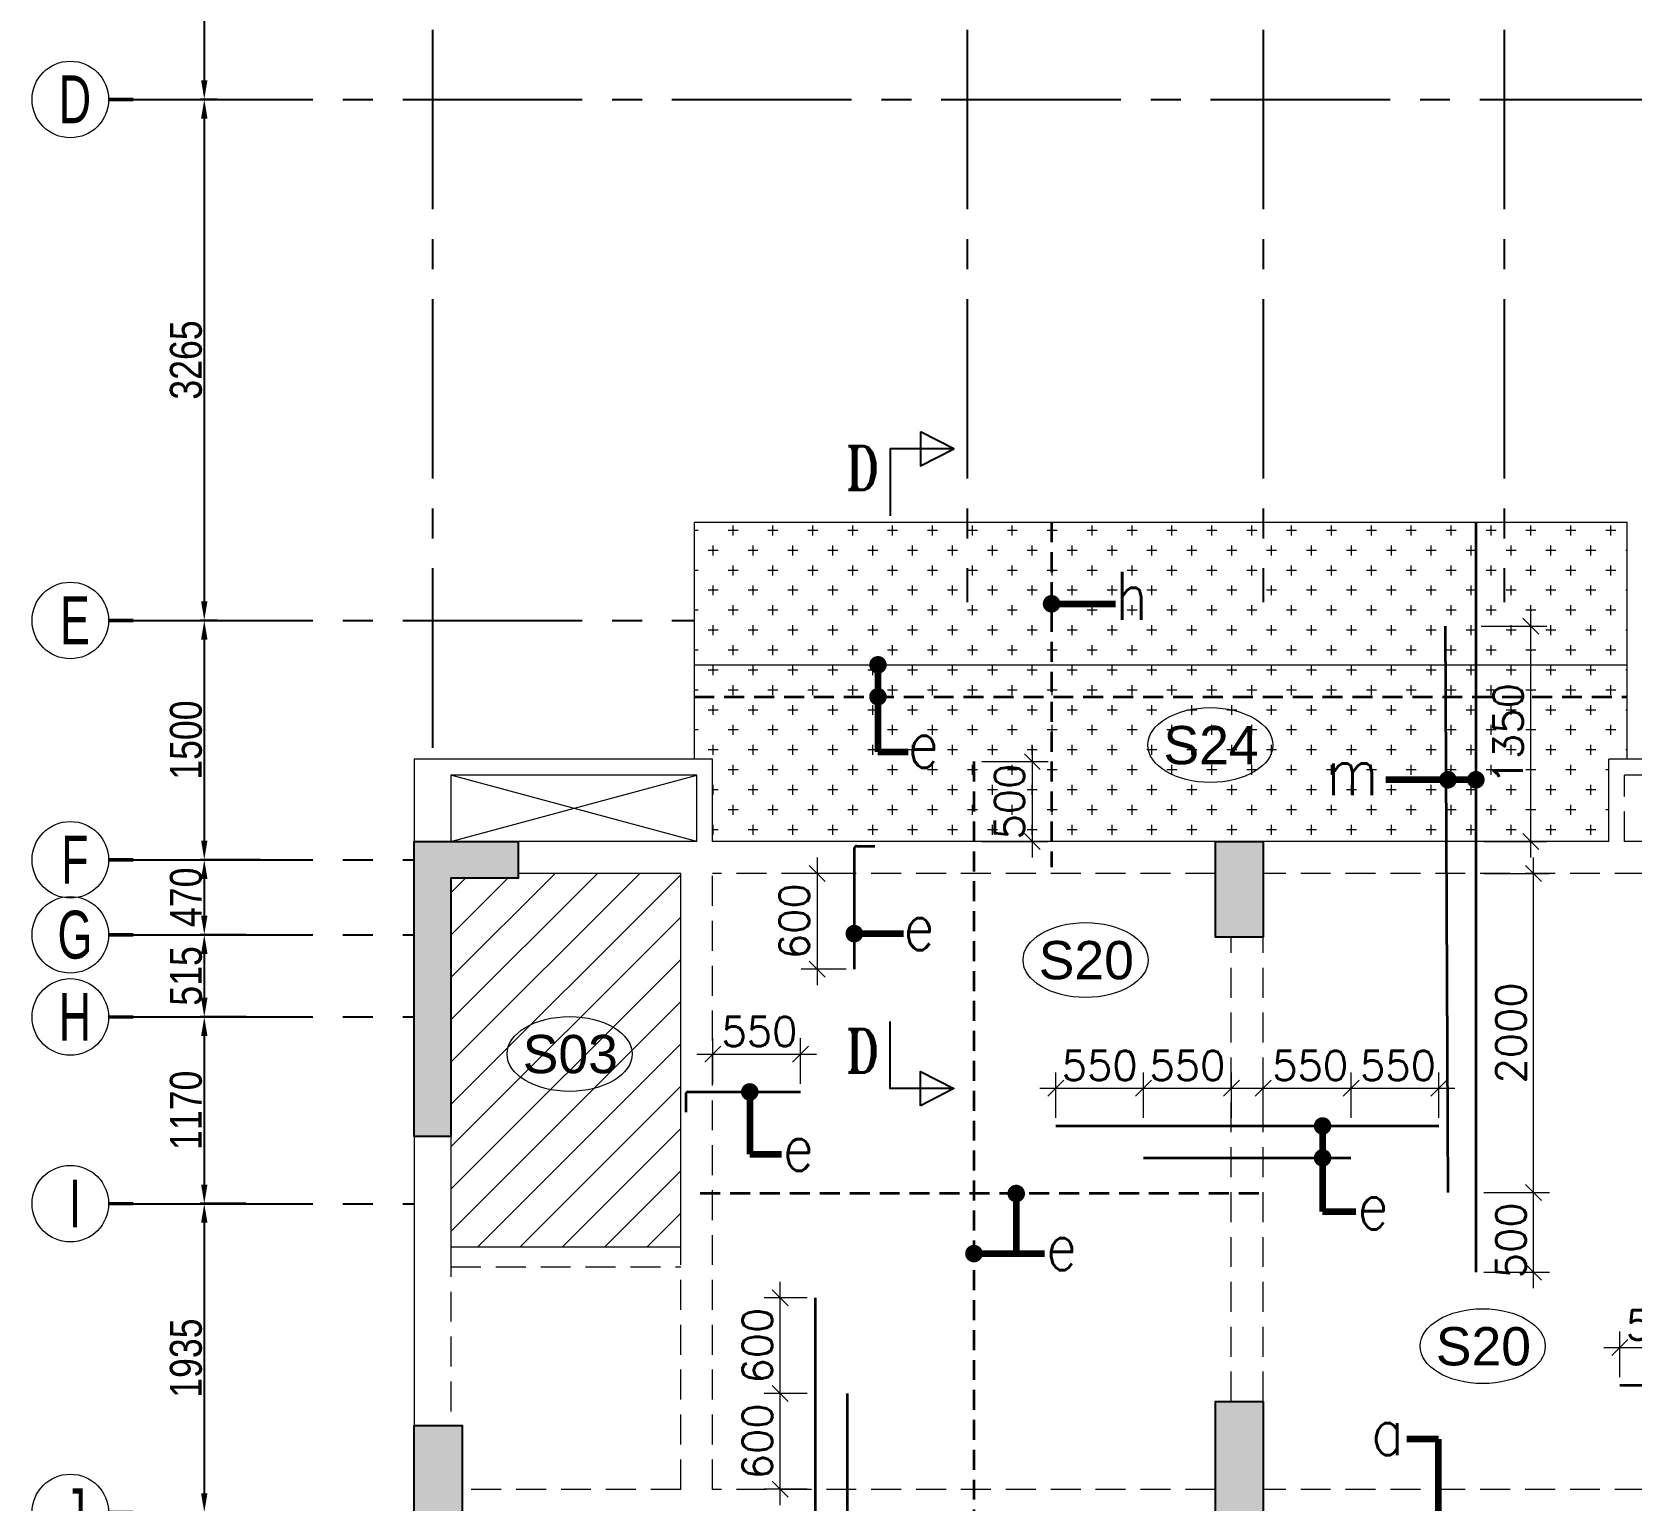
# Model space of a CAD drawing. Header units: millimetres. Extents: x 1255966 to 1543449, y 318653 to 465396.
# Drawn here: x 1255966 to 1265993, y 352116 to 361316 of the extents above; entities that cross this region are included whole.
import ezdxf
from ezdxf.enums import TextEntityAlignment as Align

# ---------------------------------------------------------------- set-up
doc = ezdxf.new("R2010")
doc.units = ezdxf.units.MM
doc.header["$LTSCALE"] = 500
doc.header["$MEASUREMENT"] = 0
doc.header["$PDMODE"] = 34
for name, pattern in [('CONTINOUS', [0]), ('DASHED2', [0.375, 0.25, -0.125]), ('HIDDEN', [0.375, 0.25, -0.125]), ('PHANTOM2', [1.25, 0.625, -0.125, 0.125, -0.125, 0.125, -0.125]), ('Site$0$CENTER2', [1.125, 0.75, -0.125, 0.125, -0.125])]:
    doc.linetypes.add(name, pattern=pattern)
doc.layers.get('Defpoints').update_dxf_attribs({"lineweight": 0})
for name, color, linetype, lineweight in [('ARROW', 1, 'Continuous', 0), ('CALL', 1, 'Continuous', 18), ('CUT OUT', 1, 'Continuous', 13), ('GRID NO.', 7, 'Continuous', 20), ('HATCH', 1, 'Continuous', 5), ('ST-DIM', 1, 'PHANTOM2', 15), ('STC AROW', 211, 'Continuous', 9), ('STC REINF.BOTTOM', 7, 'Continuous', 35), ('TEXT 01', 3, 'Continuous', 15), ('TOWER AREA BEAM..', 3, 'Continuous', 20), ('TOWER COL HATCH', 253, 'Continuous', 20)]:
    doc.layers.add(name, color=color, linetype=linetype, lineweight=lineweight)
for name, color, linetype in [('GRID', 7, 'Continuous'), ('GRID DIM', 7, 'Continuous'), ('S-COLUMN-HATCH', 253, 'Continuous'), ('S-FRAMING PLAN', 4, 'Continuous'), ('S-T', 3, 'Continuous'), ('sec', 31, 'Continuous'), ('TEXT-20', 3, 'Continuous'), ('TOWER AREA COLUMN.', 6, 'Continuous')]:
    doc.layers.add(name, color=color, linetype=linetype)
doc.styles.add('ABHI', font='arial.ttf')
doc.styles.add('D50', font='arial.ttf', dxfattribs={"width": 0.8})
doc.styles.add('ROMANCE', font='romans.shx')
doc.styles.add('RT', font='romant.shx', dxfattribs={"height": 8})
doc.styles.add('S-T', font='romans.shx')
doc.dimstyles.new('GRID DIM', dxfattribs={"dimtxt": 250, "dimasz": 100, "dimexe": 75, "dimexo": 0, "dimgap": 50, "dimtad": 1, "dimdec": 0, "dimzin": 0, "dimdsep": 46, "dimtxsty": 'ROMANCE', "dimblk": 'ARCHTICK', "dimcen": 0, "dimdle": 0.5, "dimclrd": 8, "dimclre": 8, "dimclrt": 3, "dimadec": 0, "dimazin": 0, "dimtfac": 1, "dimtdec": 0, "dimtmove": 0, "dimatfit": 3, "dimldrblk": 'DOT', "dimfxl": 200, "dimtolj": 1, "dimtzin": 0, "dimlwd": -1, "dimlwe": -1, "dimarcsym": 2})
doc.dimstyles.new('INNER DIM', dxfattribs={"dimtxt": 200, "dimasz": 120, "dimexe": 25, "dimexo": 25, "dimgap": 12, "dimtad": 1, "dimdec": 0, "dimrnd": 5, "dimzin": 0, "dimdsep": 46, "dimtxsty": 'D50', "dimcen": 0.09, "dimdle": 25, "dimclrt": 6, "dimadec": 0, "dimazin": 0, "dimtfac": 1, "dimtdec": 0, "dimtofl": 0, "dimtmove": 1, "dimatfit": 3, "dimfxl": 75, "dimtolj": 1, "dimtzin": 0, "dimarcsym": 0})

# ---------------------------------------------------------------- blocks, each defined once
blk = doc.blocks.new('GRID MARK')
at = {"layer": 'GRID NO.', "const_width": 50}
blk.add_lwpolyline([(0, -541), (0, -891)], dxfattribs=at)
at = {"layer": 'GRID NO.'}
blk.add_circle((0, 0), 541, dxfattribs=at)
at = {"layer": 'GRID NO.', "style": 'D50', "width": 0.8}
blk.add_attdef('Y1', text='', height=500, dxfattribs=at).set_placement((-33, -267), align=Align.CENTER)
blk = doc.blocks.new('*D407')
at = {"layer": 'Defpoints', "color": 0, "linetype": 'Continuous', "transparency": 16777216}
for p in [(1257154, 362693), (1257046, 360893), (1257154, 360893)]:
    blk.add_point(p, dxfattribs=at)
at = {"layer": 'GRID DIM', "color": 0, "linetype": 'Continuous', "lineweight": -2, "transparency": 16777216}
for p, q in [((1257129, 362693), (1257021, 362693)), ((1257129, 360893), (1257021, 360893))]:
    blk.add_line(p, q, dxfattribs=at)
at = {"layer": 'GRID DIM', "linetype": 'Continuous', "lineweight": -2, "transparency": 16777216}
blk.add_line((1257046, 362573), (1257046, 361013), dxfattribs=at)
at = {"layer": 'GRID DIM', "linetype": 'Continuous', "transparency": 16777216}
for points in [[(1257026, 362573), (1257066, 362573), (1257046, 362693)], [(1257026, 361013), (1257066, 361013), (1257046, 360893)]]:
    blk.add_solid(points, dxfattribs=at)
at = {"layer": 'GRID DIM', "linetype": 'Continuous', "transparency": 16777216, "insert": (1256932, 361793), "char_height": 200, "attachment_point": 5, "rotation": 90, "style": 'D50'}
blk.add_mtext('\\A1;1800', dxfattribs=at)
blk = doc.blocks.new('*D408')
at = {"layer": 'Defpoints', "color": 0, "linetype": 'Continuous', "transparency": 16777216}
for p in [(1257154, 360893), (1257046, 357628), (1257154, 357628)]:
    blk.add_point(p, dxfattribs=at)
at = {"layer": 'GRID DIM', "color": 0, "linetype": 'Continuous', "lineweight": -2, "transparency": 16777216}
for p, q in [((1257129, 360893), (1257021, 360893)), ((1257129, 357628), (1257021, 357628))]:
    blk.add_line(p, q, dxfattribs=at)
at = {"layer": 'GRID DIM', "linetype": 'Continuous', "lineweight": -2, "transparency": 16777216}
blk.add_line((1257046, 360773), (1257046, 357748), dxfattribs=at)
at = {"layer": 'GRID DIM', "linetype": 'Continuous', "transparency": 16777216}
for points in [[(1257026, 360773), (1257066, 360773), (1257046, 360893)], [(1257026, 357748), (1257066, 357748), (1257046, 357628)]]:
    blk.add_solid(points, dxfattribs=at)
at = {"layer": 'GRID DIM', "linetype": 'Continuous', "transparency": 16777216, "insert": (1256932, 359260), "char_height": 200, "attachment_point": 5, "rotation": 90, "style": 'D50'}
blk.add_mtext('\\A1;3265', dxfattribs=at)
blk = doc.blocks.new('*D409')
at = {"layer": 'Defpoints', "color": 0, "linetype": 'Continuous', "transparency": 16777216}
for p in [(1257154, 357628), (1257046, 356128), (1257424, 356128)]:
    blk.add_point(p, dxfattribs=at)
at = {"layer": 'GRID DIM', "color": 0, "linetype": 'Continuous', "lineweight": -2, "transparency": 16777216}
for p, q in [((1257129, 357628), (1257021, 357628)), ((1257399, 356128), (1257021, 356128))]:
    blk.add_line(p, q, dxfattribs=at)
at = {"layer": 'GRID DIM', "linetype": 'Continuous', "lineweight": -2, "transparency": 16777216}
blk.add_line((1257046, 357508), (1257046, 356248), dxfattribs=at)
at = {"layer": 'GRID DIM', "linetype": 'Continuous', "transparency": 16777216}
for points in [[(1257026, 357508), (1257066, 357508), (1257046, 357628)], [(1257026, 356248), (1257066, 356248), (1257046, 356128)]]:
    blk.add_solid(points, dxfattribs=at)
at = {"layer": 'GRID DIM', "linetype": 'Continuous', "transparency": 16777216, "insert": (1256932, 356878), "char_height": 200, "attachment_point": 5, "rotation": 90, "style": 'D50'}
blk.add_mtext('\\A1;1500', dxfattribs=at)
blk = doc.blocks.new('*D410')
at = {"layer": 'Defpoints', "color": 0, "linetype": 'Continuous', "transparency": 16777216}
for p in [(1257424, 356128), (1257046, 355658), (1257334, 355658)]:
    blk.add_point(p, dxfattribs=at)
at = {"layer": 'GRID DIM', "color": 0, "linetype": 'Continuous', "lineweight": -2, "transparency": 16777216}
for p, q in [((1257399, 356128), (1257021, 356128)), ((1257309, 355658), (1257021, 355658))]:
    blk.add_line(p, q, dxfattribs=at)
at = {"layer": 'GRID DIM', "linetype": 'Continuous', "lineweight": -2, "transparency": 16777216}
blk.add_line((1257046, 356008), (1257046, 355778), dxfattribs=at)
at = {"layer": 'GRID DIM', "linetype": 'Continuous', "transparency": 16777216}
for points in [[(1257026, 356008), (1257066, 356008), (1257046, 356128)], [(1257026, 355778), (1257066, 355778), (1257046, 355658)]]:
    blk.add_solid(points, dxfattribs=at)
at = {"layer": 'GRID DIM', "linetype": 'Continuous', "transparency": 16777216, "insert": (1256932, 355893), "char_height": 200, "attachment_point": 5, "rotation": 90, "style": 'D50'}
blk.add_mtext('\\A1;470', dxfattribs=at)
blk = doc.blocks.new('*D411')
at = {"layer": 'Defpoints', "color": 0, "linetype": 'Continuous', "transparency": 16777216}
for p in [(1257334, 355658), (1257046, 355143), (1257334, 355143)]:
    blk.add_point(p, dxfattribs=at)
at = {"layer": 'GRID DIM', "color": 0, "linetype": 'Continuous', "lineweight": -2, "transparency": 16777216}
for p, q in [((1257309, 355658), (1257021, 355658)), ((1257309, 355143), (1257021, 355143))]:
    blk.add_line(p, q, dxfattribs=at)
at = {"layer": 'GRID DIM', "linetype": 'Continuous', "lineweight": -2, "transparency": 16777216}
blk.add_line((1257046, 355538), (1257046, 355263), dxfattribs=at)
at = {"layer": 'GRID DIM', "linetype": 'Continuous', "transparency": 16777216}
for points in [[(1257026, 355538), (1257066, 355538), (1257046, 355658)], [(1257026, 355263), (1257066, 355263), (1257046, 355143)]]:
    blk.add_solid(points, dxfattribs=at)
at = {"layer": 'GRID DIM', "linetype": 'Continuous', "transparency": 16777216, "insert": (1256932, 355400), "char_height": 200, "attachment_point": 5, "rotation": 90, "style": 'D50'}
blk.add_mtext('\\A1;515', dxfattribs=at)
blk = doc.blocks.new('*D412')
at = {"layer": 'Defpoints', "color": 0, "linetype": 'Continuous', "transparency": 16777216}
for p in [(1257334, 355143), (1257046, 353973), (1257334, 353973)]:
    blk.add_point(p, dxfattribs=at)
at = {"layer": 'GRID DIM', "color": 0, "linetype": 'Continuous', "lineweight": -2, "transparency": 16777216}
for p, q in [((1257309, 355143), (1257021, 355143)), ((1257309, 353973), (1257021, 353973))]:
    blk.add_line(p, q, dxfattribs=at)
at = {"layer": 'GRID DIM', "linetype": 'Continuous', "lineweight": -2, "transparency": 16777216}
blk.add_line((1257046, 355023), (1257046, 354093), dxfattribs=at)
at = {"layer": 'GRID DIM', "linetype": 'Continuous', "transparency": 16777216}
for points in [[(1257026, 355023), (1257066, 355023), (1257046, 355143)], [(1257026, 354093), (1257066, 354093), (1257046, 353973)]]:
    blk.add_solid(points, dxfattribs=at)
at = {"layer": 'GRID DIM', "linetype": 'Continuous', "transparency": 16777216, "insert": (1256932, 354558), "char_height": 200, "attachment_point": 5, "rotation": 90, "style": 'D50'}
blk.add_mtext('\\A1;1170', dxfattribs=at)
blk = doc.blocks.new('*D413')
at = {"layer": 'Defpoints', "color": 0, "linetype": 'Continuous', "transparency": 16777216}
for p in [(1257334, 353973), (1257046, 352038), (1257334, 352038)]:
    blk.add_point(p, dxfattribs=at)
at = {"layer": 'GRID DIM', "color": 0, "linetype": 'Continuous', "lineweight": -2, "transparency": 16777216}
for p, q in [((1257309, 353973), (1257021, 353973)), ((1257309, 352038), (1257021, 352038))]:
    blk.add_line(p, q, dxfattribs=at)
at = {"layer": 'GRID DIM', "linetype": 'Continuous', "lineweight": -2, "transparency": 16777216}
blk.add_line((1257046, 353853), (1257046, 352158), dxfattribs=at)
at = {"layer": 'GRID DIM', "linetype": 'Continuous', "transparency": 16777216}
for points in [[(1257026, 353853), (1257066, 353853), (1257046, 353973)], [(1257026, 352158), (1257066, 352158), (1257046, 352038)]]:
    blk.add_solid(points, dxfattribs=at)
at = {"layer": 'GRID DIM', "linetype": 'Continuous', "transparency": 16777216, "insert": (1256932, 353005), "char_height": 200, "attachment_point": 5, "rotation": 90, "style": 'D50'}
blk.add_mtext('\\A1;1935', dxfattribs=at)
blk = doc.blocks.new('_Oblique')
at = {"color": 0, "linetype": 'ByBlock', "lineweight": -2}
blk.add_line((-0.5, -0.5), (0.5, 0.5), dxfattribs=at)
blk = doc.blocks.new('*D702')
at = {"layer": 'Defpoints', "color": 0, "linetype": 'ByBlock', "transparency": 16777216}
for p in [(1266467, 353071), (1265917, 352835, 0), (1266467, 352835, 0)]:
    blk.add_point(p, dxfattribs=at)
at = {"layer": 'ST-DIM', "color": 1, "linetype": 'CONTINOUS', "transparency": 16777216}
for p, q in [((1265917, 352885), (1265917, 353171)), ((1266467, 352885), (1266467, 353171)), ((1265817, 353071), (1266567, 353071))]:
    blk.add_line(p, q, dxfattribs=at)
at = {"layer": 'ST-DIM', "color": 1, "linetype": 'ByBlock', "transparency": 16777216, "xscale": 100, "yscale": 100, "zscale": 100, "rotation": 180}
blk.add_blockref('_Oblique', (1265917, 353071), dxfattribs=at)
at = {"layer": 'ST-DIM', "color": 1, "linetype": 'ByBlock', "transparency": 16777216, "xscale": 100, "yscale": 100, "zscale": 100}
blk.add_blockref('_Oblique', (1266467, 353071), dxfattribs=at)
at = {"layer": 'ST-DIM', "color": 3, "linetype": 'ByBlock', "transparency": 16777216, "insert": (1266192, 353213), "char_height": 185, "attachment_point": 5, "style": 'ROMANCE'}
blk.add_mtext('\\A1;550', dxfattribs=at)
blk = doc.blocks.new('_Dot')
at = {"color": 0, "linetype": 'ByBlock', "lineweight": -2}
blk.add_line((-0.5, 0), (-1, 0), dxfattribs=at)
at = {"color": 0, "linetype": 'ByBlock', "const_width": 0.5}
blk.add_lwpolyline([(-0.25, 0, 1), (0.25, 0, 1)], format="xyb", close=True, dxfattribs=at)
blk = doc.blocks.new('_ArchTick')
at = {"color": 0, "linetype": 'ByBlock', "const_width": 0.15}
blk.add_lwpolyline([(-0.5, -0.5), (0.5, 0.5)], dxfattribs=at)
blk = doc.blocks.new('*D727')
at = {"layer": 'Defpoints', "color": 0, "linetype": 'ByBlock', "transparency": 16777216}
for p in [(1260782, 354910), (1260232, 354673), (1260782, 354673)]:
    blk.add_point(p, dxfattribs=at)
at = {"layer": 'ST-DIM', "color": 1, "linetype": 'CONTINOUS', "transparency": 16777216}
for p, q in [((1260232, 354723), (1260232, 355010)), ((1260782, 354723), (1260782, 355010)), ((1260132, 354910), (1260882, 354910))]:
    blk.add_line(p, q, dxfattribs=at)
at = {"layer": 'ST-DIM', "color": 1, "linetype": 'ByBlock', "transparency": 16777216, "xscale": 100, "yscale": 100, "zscale": 100, "rotation": 180}
blk.add_blockref('_Oblique', (1260232, 354910), dxfattribs=at)
at = {"layer": 'ST-DIM', "color": 1, "linetype": 'ByBlock', "transparency": 16777216, "xscale": 100, "yscale": 100, "zscale": 100}
blk.add_blockref('_Oblique', (1260782, 354910), dxfattribs=at)
at = {"layer": 'ST-DIM', "color": 3, "linetype": 'ByBlock', "transparency": 16777216, "insert": (1260525, 355052), "char_height": 185, "attachment_point": 5, "style": 'ROMANCE'}
blk.add_mtext('\\A1;550', dxfattribs=at)
blk = doc.blocks.new('*D728')
at = {"layer": 'Defpoints', "color": 0, "linetype": 'ByBlock', "transparency": 16777216}
for p in [(1263482, 354696), (1262932, 354460), (1263482, 354460)]:
    blk.add_point(p, dxfattribs=at)
at = {"layer": 'ST-DIM', "color": 1, "linetype": 'CONTINOUS', "transparency": 16777216}
for p, q in [((1262932, 354510), (1262932, 354796)), ((1263482, 354510), (1263482, 354796)), ((1262832, 354696), (1263582, 354696))]:
    blk.add_line(p, q, dxfattribs=at)
at = {"layer": 'ST-DIM', "color": 1, "linetype": 'ByBlock', "transparency": 16777216, "xscale": 100, "yscale": 100, "zscale": 100, "rotation": 180}
blk.add_blockref('_Oblique', (1262932, 354696), dxfattribs=at)
at = {"layer": 'ST-DIM', "color": 1, "linetype": 'ByBlock', "transparency": 16777216, "xscale": 100, "yscale": 100, "zscale": 100}
blk.add_blockref('_Oblique', (1263482, 354696), dxfattribs=at)
at = {"layer": 'ST-DIM', "color": 3, "linetype": 'ByBlock', "transparency": 16777216, "insert": (1263207, 354839), "char_height": 185, "attachment_point": 5, "style": 'ROMANCE'}
blk.add_mtext('\\A1;550', dxfattribs=at)
blk = doc.blocks.new('*D729')
at = {"layer": 'Defpoints', "color": 0, "linetype": 'ByBlock', "transparency": 16777216}
for p in [(1262932, 354696), (1262382, 354460), (1262932, 354460)]:
    blk.add_point(p, dxfattribs=at)
at = {"layer": 'ST-DIM', "color": 1, "linetype": 'CONTINOUS', "transparency": 16777216}
for p, q in [((1262382, 354510), (1262382, 354796)), ((1262932, 354510), (1262932, 354796)), ((1262282, 354696), (1263032, 354696))]:
    blk.add_line(p, q, dxfattribs=at)
at = {"layer": 'ST-DIM', "color": 1, "linetype": 'ByBlock', "transparency": 16777216, "xscale": 100, "yscale": 100, "zscale": 100, "rotation": 180}
blk.add_blockref('_Oblique', (1262382, 354696), dxfattribs=at)
at = {"layer": 'ST-DIM', "color": 1, "linetype": 'ByBlock', "transparency": 16777216, "xscale": 100, "yscale": 100, "zscale": 100}
blk.add_blockref('_Oblique', (1262932, 354696), dxfattribs=at)
at = {"layer": 'ST-DIM', "color": 3, "linetype": 'ByBlock', "transparency": 16777216, "insert": (1262657, 354839), "char_height": 185, "attachment_point": 5, "style": 'ROMANCE'}
blk.add_mtext('\\A1;550', dxfattribs=at)
blk = doc.blocks.new('*D730')
at = {"layer": 'Defpoints', "color": 0, "linetype": 'ByBlock', "transparency": 16777216}
for p in [(1264232, 354696), (1263682, 354460), (1264232, 354460, 0)]:
    blk.add_point(p, dxfattribs=at)
at = {"layer": 'ST-DIM', "color": 1, "linetype": 'CONTINOUS', "transparency": 16777216}
for p, q in [((1263682, 354510), (1263682, 354796)), ((1264232, 354510), (1264232, 354796)), ((1263582, 354696), (1264332, 354696))]:
    blk.add_line(p, q, dxfattribs=at)
at = {"layer": 'ST-DIM', "color": 1, "linetype": 'ByBlock', "transparency": 16777216, "xscale": 100, "yscale": 100, "zscale": 100, "rotation": 180}
blk.add_blockref('_Oblique', (1263682, 354696), dxfattribs=at)
at = {"layer": 'ST-DIM', "color": 1, "linetype": 'ByBlock', "transparency": 16777216, "xscale": 100, "yscale": 100, "zscale": 100}
blk.add_blockref('_Oblique', (1264232, 354696), dxfattribs=at)
at = {"layer": 'ST-DIM', "color": 3, "linetype": 'ByBlock', "transparency": 16777216, "insert": (1263976, 354839), "char_height": 185, "attachment_point": 5, "style": 'ROMANCE'}
blk.add_mtext('\\A1;550', dxfattribs=at)
blk = doc.blocks.new('*D731')
at = {"layer": 'Defpoints', "color": 0, "linetype": 'ByBlock', "transparency": 16777216}
for p in [(1264782, 354696), (1264232, 354460), (1264782, 354460, 0)]:
    blk.add_point(p, dxfattribs=at)
at = {"layer": 'ST-DIM', "color": 1, "linetype": 'CONTINOUS', "transparency": 16777216}
for p, q in [((1264232, 354510), (1264232, 354796)), ((1264782, 354510), (1264782, 354796)), ((1264132, 354696), (1264882, 354696))]:
    blk.add_line(p, q, dxfattribs=at)
at = {"layer": 'ST-DIM', "color": 1, "linetype": 'ByBlock', "transparency": 16777216, "xscale": 100, "yscale": 100, "zscale": 100, "rotation": 180}
blk.add_blockref('_Oblique', (1264232, 354696), dxfattribs=at)
at = {"layer": 'ST-DIM', "color": 1, "linetype": 'ByBlock', "transparency": 16777216, "xscale": 100, "yscale": 100, "zscale": 100}
blk.add_blockref('_Oblique', (1264782, 354696), dxfattribs=at)
at = {"layer": 'ST-DIM', "color": 3, "linetype": 'ByBlock', "transparency": 16777216, "insert": (1264526, 354839), "char_height": 185, "attachment_point": 5, "style": 'ROMANCE'}
blk.add_mtext('\\A1;550', dxfattribs=at)
blk = doc.blocks.new('*D732')
at = {"layer": 'Defpoints', "color": 0, "linetype": 'ByBlock', "transparency": 16777216}
for p in [(1261119, 356043), (1260886, 355443), (1261119, 355443)]:
    blk.add_point(p, dxfattribs=at)
at = {"layer": 'ST-DIM', "color": 1, "linetype": 'CONTINOUS', "transparency": 16777216}
for p, q in [((1260886, 356143), (1260886, 355343)), ((1261069, 356043), (1260786, 356043)), ((1261069, 355443), (1260786, 355443))]:
    blk.add_line(p, q, dxfattribs=at)
at = {"layer": 'ST-DIM', "color": 1, "linetype": 'ByBlock', "transparency": 16777216, "xscale": 100, "yscale": 100, "zscale": 100}
for p, rotation in [((1260886, 356043), 90), ((1260886, 355443), 270)]:
    blk.add_blockref('_Oblique', p, dxfattribs=dict(at, rotation=rotation))
at = {"layer": 'ST-DIM', "color": 3, "linetype": 'ByBlock', "transparency": 16777216, "insert": (1260743, 355743), "char_height": 185, "attachment_point": 5, "rotation": 90, "style": 'ROMANCE'}
blk.add_mtext('\\A1;600', dxfattribs=at)
blk = doc.blocks.new('*D733')
at = {"layer": 'Defpoints', "color": 0, "linetype": 'ByBlock', "transparency": 16777216}
for p in [(1260655, 352783), (1260874, 352783), (1260874, 352183)]:
    blk.add_point(p, dxfattribs=at)
at = {"layer": 'ST-DIM', "color": 1, "linetype": 'CONTINOUS', "transparency": 16777216}
for p, q in [((1260655, 352083), (1260655, 352883)), ((1260824, 352783), (1260555, 352783)), ((1260824, 352183), (1260555, 352183))]:
    blk.add_line(p, q, dxfattribs=at)
at = {"layer": 'ST-DIM', "color": 1, "linetype": 'ByBlock', "transparency": 16777216, "xscale": 100, "yscale": 100, "zscale": 100}
for p, rotation in [((1260655, 352783), 90), ((1260655, 352183), 270)]:
    blk.add_blockref('_Oblique', p, dxfattribs=dict(at, rotation=rotation))
at = {"layer": 'ST-DIM', "color": 3, "linetype": 'ByBlock', "transparency": 16777216, "insert": (1260512, 352483), "char_height": 185, "attachment_point": 5, "rotation": 90, "style": 'ROMANCE'}
blk.add_mtext('\\A1;600', dxfattribs=at)
blk = doc.blocks.new('*D734')
at = {"layer": 'Defpoints', "color": 0, "linetype": 'ByBlock', "transparency": 16777216}
for p in [(1260655, 353383), (1260874, 353383), (1260874, 352783)]:
    blk.add_point(p, dxfattribs=at)
at = {"layer": 'ST-DIM', "color": 1, "linetype": 'CONTINOUS', "transparency": 16777216}
for p, q in [((1260655, 352683), (1260655, 353483)), ((1260824, 353383), (1260555, 353383)), ((1260824, 352783), (1260555, 352783))]:
    blk.add_line(p, q, dxfattribs=at)
at = {"layer": 'ST-DIM', "color": 1, "linetype": 'ByBlock', "transparency": 16777216, "xscale": 100, "yscale": 100, "zscale": 100}
for p, rotation in [((1260655, 353383), 90), ((1260655, 352783), 270)]:
    blk.add_blockref('_Oblique', p, dxfattribs=dict(at, rotation=rotation))
at = {"layer": 'ST-DIM', "color": 3, "linetype": 'ByBlock', "transparency": 16777216, "insert": (1260512, 353083), "char_height": 185, "attachment_point": 5, "rotation": 90, "style": 'ROMANCE'}
blk.add_mtext('\\A1;600', dxfattribs=at)
blk = doc.blocks.new('A$Ca8bcdc7a')
at = {"layer": 'HATCH', "ltscale": 10}
h = blk.add_hatch(dxfattribs=at)
h.set_pattern_fill('CROSS', color=1, scale=500, angle=90)
h.set_pattern_definition([(90, (-1381890.62, -304839.69), (-125, 125), [62.5, -187.5]), (180, (-1381859.37, -304808.44), (-125, -125), [62.5, -187.5])])
h.paths.add_polyline_path([(-11230, -1285), (-10930, -1285), (-8765, -1285), (-8765, -770), (-8650, -770), (-8650, -389), (-8650, 715), (-14495, 715), (-14495, -770), (-14380, -770), (-14380, -1285)])
h = blk.add_hatch(dxfattribs=at)
h.set_pattern_fill('ANSI31', color=1, scale=1500)
h.set_pattern_definition([(45, (-1381890.62, -304839.69), (-132.582521, 132.582521), [])])
h.paths.add_polyline_path([(-14580, -3825), (-14580, -1485), (-15600, -1485), (-15600, -1515), (-16020, -1515), (-16020, -3135), (-16020, -3825)])
at = {"layer": 'CUT OUT', "color": 1, "ltscale": 10}
for p, q in [((-16020, -1285), (-14480, -870)), ((-14480, -1285), (-16020, -870))]:
    blk.add_line(p, q, dxfattribs=at)
at = {"layer": 'S-FRAMING PLAN', "color": 3, "linetype": 'ByBlock', "lineweight": 20, "ltscale": 10}
for p, q in [((-8650, -770), (-8650, -389)), ((-14380, -770), (-16250, -770)), ((-16250, -770), (-16250, -1285)), ((-14380, -1285), (-14380, -770)), ((-8765, -1285), (-8765, -770)), ((-7695, -770), (-8765, -770)), ((-14480, -870), (-16020, -870)), ((-16020, -870), (-16020, -1285)), ((-14480, -1285), (-14480, -870)), ((-14480, -1285), (-15600, -1285)), ((-11230, -1285), (-14380, -1285)), ((-8765, -1285), (-10930, -1285)), ((-14580, -1485), (-15600, -1485)), ((-14580, -3825), (-14580, -1485)), ((-16250, -3135), (-16250, -4945)), ((-16020, -3135), (-16020, -3825)), ((-16020, -3825), (-14580, -3825))]:
    blk.add_line(p, q, dxfattribs=at)
blk.add_lwpolyline([(-8650, -417), (-8650, 715), (-14495, 715), (-14495, -770)], dxfattribs=at)
at = {"layer": 'TOWER AREA BEAM..', "color": 3, "linetype": 'HIDDEN', "ltscale": 1.5}
for p, q in [((-8665, -1285), (-8665, -870)), ((-7695, -870), (-8665, -870)), ((-7695, -1285), (-8665, -1285)), ((-11230, -1485), (-14380, -1485)), ((-14380, -5345), (-14380, -1485)), ((-7695, -1485), (-10930, -1485)), ((-11130, -4795), (-11130, -1885)), ((-10930, -4795), (-10930, -1885)), ((-16020, -3825), (-16020, -4945)), ((-14580, -5345), (-14580, -3825)), ((-16020, -3950), (-14580, -3950)), ((-14580, -5345), (-15950, -5345)), ((-11230, -5345), (-14380, -5345)), ((-7695, -5345), (-10930, -5345))]:
    blk.add_line(p, q, dxfattribs=at)
blk = doc.blocks.new('3tgra')
at = {"layer": 'TOWER COL HATCH'}
h = blk.add_hatch(color=253, dxfattribs=at)
h.dxf.hatch_style = 1
h.paths.add_polyline_path([(1365641, 83007), (1365641, 84857), (1366291, 84857), (1366291, 84627), (1365871, 84627), (1365871, 83007)])
h = blk.add_hatch(color=253, dxfattribs=at)
h.dxf.hatch_style = 1
h.paths.add_polyline_path([(1370961, 84257), (1370661, 84257), (1370661, 84857), (1370961, 84857)])
h = blk.add_hatch(color=253, dxfattribs=at)
h.dxf.hatch_style = 1
h.paths.add_polyline_path([(1370961, 80597), (1370661, 80597), (1370661, 81347), (1370961, 81347)])
h = blk.add_hatch(color=253, dxfattribs=at)
h.dxf.hatch_style = 1
h.paths.add_polyline_path([(1365941, 80597), (1365641, 80597), (1365641, 81197), (1365941, 81197)])
at = {"layer": 'TOWER AREA COLUMN.', "color": 4}
blk.add_lwpolyline([(1365641, 83007), (1365641, 84857), (1366291, 84857), (1366291, 84627), (1365871, 84627), (1365871, 83007), (1365641, 83007)], dxfattribs=at)
for points in [[(1370961, 84257), (1370661, 84257), (1370661, 84857), (1370961, 84857)], [(1370961, 80597), (1370661, 80597), (1370661, 81347), (1370961, 81347)], [(1365941, 80597), (1365641, 80597), (1365641, 81197), (1365941, 81197)]]:
    blk.add_lwpolyline(points, close=True, dxfattribs=at)
blk = doc.blocks.new('*D777')
at = {"layer": 'Defpoints', "color": 0, "linetype": 'ByBlock', "transparency": 16777216}
for p in [(1265014, 354043), (1265376, 354043), (1265014, 353543)]:
    blk.add_point(p, dxfattribs=at)
at = {"layer": 'ST-DIM', "color": 1, "linetype": 'CONTINOUS', "transparency": 16777216}
for p, q in [((1265376, 353443), (1265376, 354143)), ((1265064, 354043), (1265476, 354043)), ((1265064, 353543), (1265476, 353543))]:
    blk.add_line(p, q, dxfattribs=at)
at = {"layer": 'ST-DIM', "color": 1, "linetype": 'ByBlock', "transparency": 16777216, "xscale": 100, "yscale": 100, "zscale": 100}
for p, rotation in [((1265376, 354043), 90), ((1265376, 353543), 270)]:
    blk.add_blockref('_Oblique', p, dxfattribs=dict(at, rotation=rotation))
at = {"layer": 'ST-DIM', "color": 3, "linetype": 'ByBlock', "transparency": 16777216, "insert": (1265234, 353743), "char_height": 185, "attachment_point": 5, "rotation": 90, "style": 'ROMANCE'}
blk.add_mtext('\\A1;500', dxfattribs=at)
blk = doc.blocks.new('*D778')
at = {"layer": 'Defpoints', "color": 0, "linetype": 'ByBlock', "transparency": 16777216}
for p in [(1265014, 356043), (1265376, 356043), (1265014, 354043)]:
    blk.add_point(p, dxfattribs=at)
at = {"layer": 'ST-DIM', "color": 1, "linetype": 'CONTINOUS', "transparency": 16777216}
for p, q in [((1265376, 353943), (1265376, 356143)), ((1265064, 356043), (1265476, 356043)), ((1265064, 354043), (1265476, 354043))]:
    blk.add_line(p, q, dxfattribs=at)
at = {"layer": 'ST-DIM', "color": 1, "linetype": 'ByBlock', "transparency": 16777216, "xscale": 100, "yscale": 100, "zscale": 100}
for p, rotation in [((1265376, 356043), 90), ((1265376, 354043), 270)]:
    blk.add_blockref('_Oblique', p, dxfattribs=dict(at, rotation=rotation))
at = {"layer": 'ST-DIM', "color": 3, "linetype": 'ByBlock', "transparency": 16777216, "insert": (1265234, 355043), "char_height": 185, "attachment_point": 5, "rotation": 90, "style": 'ROMANCE'}
blk.add_mtext('\\A1;2000', dxfattribs=at)
blk = doc.blocks.new('*D779')
at = {"layer": 'Defpoints', "color": 0, "linetype": 'ByBlock', "transparency": 16777216}
for p in [(1264998, 357593), (1265359, 357593), (1265014, 356243)]:
    blk.add_point(p, dxfattribs=at)
at = {"layer": 'ST-DIM', "color": 1, "linetype": 'CONTINOUS', "transparency": 16777216}
for p, q in [((1265359, 356143), (1265359, 357693)), ((1265048, 357593), (1265459, 357593)), ((1265064, 356243), (1265459, 356243))]:
    blk.add_line(p, q, dxfattribs=at)
at = {"layer": 'ST-DIM', "color": 1, "linetype": 'ByBlock', "transparency": 16777216, "xscale": 100, "yscale": 100, "zscale": 100}
for p, rotation in [((1265359, 357593), 90), ((1265359, 356243), 270)]:
    blk.add_blockref('_Oblique', p, dxfattribs=dict(at, rotation=rotation))
at = {"layer": 'ST-DIM', "color": 3, "linetype": 'ByBlock', "transparency": 16777216, "insert": (1265217, 356918), "char_height": 185, "attachment_point": 5, "rotation": 90, "style": 'ROMANCE'}
blk.add_mtext('\\A1;1350', dxfattribs=at)
blk = doc.blocks.new('*D802')
at = {"layer": 'Defpoints', "color": 0, "linetype": 'ByBlock', "transparency": 16777216}
for p in [(1261869, 356743), (1262235, 356743), (1261869, 356243)]:
    blk.add_point(p, dxfattribs=at)
at = {"layer": 'ST-DIM', "color": 1, "linetype": 'CONTINOUS', "transparency": 16777216}
for p, q in [((1262235, 356143), (1262235, 356843)), ((1261919, 356743), (1262335, 356743)), ((1261919, 356243), (1262335, 356243))]:
    blk.add_line(p, q, dxfattribs=at)
at = {"layer": 'ST-DIM', "color": 1, "linetype": 'ByBlock', "transparency": 16777216, "xscale": 100, "yscale": 100, "zscale": 100}
for p, rotation in [((1262235, 356743), 90), ((1262235, 356243), 270)]:
    blk.add_blockref('_Oblique', p, dxfattribs=dict(at, rotation=rotation))
at = {"layer": 'ST-DIM', "color": 3, "linetype": 'ByBlock', "transparency": 16777216, "insert": (1262092, 356493), "char_height": 185, "attachment_point": 5, "rotation": 90, "style": 'ROMANCE'}
blk.add_mtext('\\A1;500', dxfattribs=at)

msp = doc.modelspace()

# ---------------------------------------------------------------- linework, layer by layer
at = {"layer": 'CALL', "color": 200, "linetype": 'Continuous', "ltscale": 10}
for centre in [(1263350.3, 356847.2, -1.8), (1262568.7, 355499.8), (1259335.3, 354911.1), (1265057, 353080)]:
    msp.add_ellipse(centre, major_axis=(392.2, 0), ratio=0.597584, dxfattribs=at)
at = {"layer": 'GRID', "color": 16, "linetype": 'Site$0$CENTER2', "ltscale": 3}
for points in [[(1258476.6, 369767.3), (1258476.6, 356758.1)], [(1261826.6, 369767.3), (1261826.6, 357743.1)], [(1263681.6, 369767.3), (1263681.6, 357743.1)], [(1265191.6, 369767.3), (1265191.6, 357743.1)], [(1256601.9, 360892.7), (1269451.6, 360892.7)], [(1256601.9, 357627.7), (1260116.6, 357627.7)], [(1256601.9, 356128.1), (1258361.6, 356128.1)], [(1256601.9, 355657.9), (1258361.6, 355657.9)], [(1256601.9, 355143.1), (1258361.6, 355143.1)], [(1256601.9, 353972.9), (1258361.6, 353972.9)]]:
    msp.add_lwpolyline(points, dxfattribs=at)
at = {"layer": 'sec', "color": 4}
for points in [[(1261534.3, 358810.7), (1261534.3, 358596.4), (1261742.9, 358703.6), (1261534.3, 358810.7)], [(1261742.9, 358703.6), (1261344, 358703.6), (1261344, 358283.5)], [(1261742.9, 354693.7), (1261344, 354693.7), (1261344, 355113.7)], [(1261534.3, 354586.5), (1261534.3, 354800.8), (1261742.9, 354693.7), (1261534.3, 354586.5)]]:
    msp.add_lwpolyline(points, dxfattribs=at)
at = {"layer": 'STC AROW', "color": 4, "ltscale": 10}
msp.add_line((1260116.6, 357349.8), (1265961.6, 357349.8), dxfattribs=at)
at = {"layer": 'STC REINF.BOTTOM', "color": 4, "linetype": 'DASHED2'}
for p, q in [((1262355.4, 358243.1), (1262355.4, 356081.4)), ((1260116.6, 357149.8), (1265961.6, 357149.8)), ((1261869.1, 356743.1), (1261869.1, 352031)), ((1263653.3, 354036.4, 0), (1260097.2, 354036.4))]:
    msp.add_line(p, q, dxfattribs=at)
at = {"layer": 'STC REINF.BOTTOM', "color": 4, "linetype": 'Continuous'}
for p, q in [((1265014.2, 358243.1), (1265014.2, 353543.1)), ((1264822.6, 357592.7, -0.6), (1264839.2, 354043.1, 0)), ((1261119.4, 356198.8), (1261119.4, 355443.1)), ((1261134.4, 356213.8), (1261248.5, 356213.8)), ((1260062.7, 354658.2), (1260062.7, 354545.6)), ((1260077.7, 354673.2), (1260781.6, 354673.2)), ((1262381.6, 354459.8, 0), (1264781.6, 354459.8, 0)), ((1262931.6, 354259.8, 0), (1264231.6, 354259.8, 0)), ((1260874.4, 353383.1), (1260874.4, 350883.1)), ((1265916.6, 352834.6, 0), (1268316.6, 352834.6, 0)), ((1261074.4, 352783.1), (1261074.4, 351433.1))]:
    msp.add_line(p, q, dxfattribs=at)
for centre in [(1261134.4, 356198.8), (1260077.7, 354658.2)]:
    msp.add_arc(centre, 15, 90, 180, dxfattribs=at)

# ---------------------------------------------------------------- block references
at = {"layer": 'CUT OUT', "color": 4}
msp.add_blockref('3tgra', (-107279, 271386.2), dxfattribs=at)
at = {"layer": 'GRID NO.'}
ref = msp.add_blockref('GRID MARK', (1256206.6, 360892.7), dxfattribs=dict(at, xscale=0.443520000003279, yscale=0.443520000003279, zscale=0.443520000003279, rotation=90))
ref.add_attrib('Y1', 'D', dxfattribs={"height": 300, "style": 'D50', "width": 0.669886}).set_placement((1256235.6, 360893.8), align=Align.MIDDLE_CENTER)
ref = msp.add_blockref('GRID MARK', (1256206.6, 357627.7), dxfattribs=dict(at, xscale=0.443520000003279, yscale=0.443520000003279, zscale=0.443520000003279, rotation=90))
ref.add_attrib('Y1', 'E', dxfattribs={"height": 300, "style": 'D50', "width": 0.669886}).set_placement((1256235.6, 357628.8), align=Align.MIDDLE_CENTER)
ref = msp.add_blockref('GRID MARK', (1256206.6, 356128.1), dxfattribs=dict(at, xscale=0.443520000003279, yscale=0.443520000003279, zscale=0.443520000003279, rotation=90))
ref.add_attrib('Y1', 'F', dxfattribs={"height": 300, "style": 'D50', "width": 0.669886}).set_placement((1256235.6, 356129.1), align=Align.MIDDLE_CENTER)
ref = msp.add_blockref('GRID MARK', (1256206.6, 355657.9), dxfattribs=dict(at, xscale=0.443520000003279, yscale=0.443520000003279, zscale=0.443520000003279, rotation=90))
ref.add_attrib('Y1', 'G', dxfattribs={"height": 300, "style": 'D50', "width": 0.669886}).set_placement((1256235.6, 355658.9), align=Align.MIDDLE_CENTER)
ref = msp.add_blockref('GRID MARK', (1256206.6, 355143.1), dxfattribs=dict(at, xscale=0.443520000003279, yscale=0.443520000003279, zscale=0.443520000003279, rotation=90))
ref.add_attrib('Y1', 'H', dxfattribs={"height": 300, "style": 'D50', "width": 0.669886}).set_placement((1256235.6, 355144.1), align=Align.MIDDLE_CENTER)
ref = msp.add_blockref('GRID MARK', (1256206.6, 353972.9), dxfattribs=dict(at, xscale=0.443520000003279, yscale=0.443520000003279, zscale=0.443520000003279, rotation=90))
ref.add_attrib('Y1', 'I', dxfattribs={"height": 300, "style": 'D50', "width": 0.669886}).set_placement((1256235.6, 353973.9), align=Align.MIDDLE_CENTER)
ref = msp.add_blockref('GRID MARK', (1256206.6, 352037.9), dxfattribs=dict(at, xscale=0.443520000003279, yscale=0.443520000003279, zscale=0.443520000003279, rotation=90))
ref.add_attrib('Y1', 'J', dxfattribs={"height": 300, "style": 'D50', "width": 0.669886}).set_placement((1256235.6, 352038.9), align=Align.MIDDLE_CENTER)
at = {"layer": 'S-COLUMN-HATCH', "color": 4, "ltscale": 10}
msp.add_blockref('A$Ca8bcdc7a', (1274611.6, 357527.7), dxfattribs=at)

# ---------------------------------------------------------------- texts
at = {"layer": 'S-T', "color": 2, "linetype": 'Continuous', "ltscale": 10, "style": 'S-T', "width": 0.85}
for s, p in [('h', (1262753.4, 357632.4, 42.6)), ('e', (1261453.8, 356703.9, 42.6)), ('m', (1264077.8, 356532.1, 42.6)), ('e', (1261426, 355561.4, 42.6)), ('e', (1260669.5, 354178.2, 42.6)), ('e', (1264270.9, 353811.8, 42.6)), ('e', (1262319.3, 353555.9, 42.6)), ('a', (1264357.4, 352397.8, 42.6))]:
    msp.add_text(s, height=300, dxfattribs=at).set_placement(p)
at = {"layer": 'TEXT 01', "color": 2, "linetype": 'Continuous', "style": 'ABHI'}
for s, p in [('S24', (1263056.5, 356726.6, -1.8)), ('S20', (1262274.9, 355379.2, 0)), ('S03', (1259041.5, 354790.5, 0)), ('S20', (1264763.2, 352959.4, 0))]:
    msp.add_text(s, height=240, dxfattribs=at).set_placement(p)
at = {"layer": 'TEXT-20', "color": 4, "lineweight": 20, "ltscale": 0.2, "style": 'RT', "width": 0.85}
for p in [(1261062.1, 358447.5), (1261062.1, 354794.2)]:
    msp.add_text('D', height=272.2, dxfattribs=at).set_placement(p)

# ---------------------------------------------------------------- dimensions: what is measured, and where the dimension line sits
at = {"layer": 'GRID DIM', "color": 0, "linetype": 'Continuous'}
for base, p1, p2, picture, middle in [((1257046, 360892.7), (1257153.7, 362692.9), (1257153.7, 360892.7), '*D407', (1256931.9, 361792.8)), ((1257046, 357627.7), (1257153.7, 360892.7), (1257153.7, 357627.7), '*D408', (1256931.8, 359260.2)), ((1257046, 356128.1), (1257153.7, 357627.7), (1257423.9, 356128.1), '*D409', (1256931.9, 356877.9)), ((1257046, 355657.9), (1257423.9, 356128.1), (1257333.7, 355657.9), '*D410', (1256931.9, 355893)), ((1257046, 355143.1), (1257333.7, 355657.9), (1257333.7, 355143.1), '*D411', (1256931.9, 355400.5)), ((1257046, 353972.9), (1257333.7, 355143.1), (1257333.7, 353972.9), '*D412', (1256931.9, 354558)), ((1257046, 352037.9), (1257333.7, 353972.9), (1257333.7, 352037.9), '*D413', (1256931.8, 353005.4))]:
    dim = msp.add_linear_dim(base=base, p1=p1, p2=p2, angle=90, dimstyle='INNER DIM', override={"dimclrd": 256, "dimclrt": 256}, dxfattribs=at)
    dim.commit()
    dim.dimension.update_dxf_attribs({"geometry": picture, "text_midpoint": middle})
at = {"layer": 'ST-DIM', "linetype": 'ByBlock'}
for base, p1, p2, angle, picture, middle in [((1265359.4, 357592.7), (1265014.2, 356243.1), (1264997.5, 357592.7), 90, '*D779', (1265216.9, 356917.9)), ((1260885.7, 355443.1), (1261119.4, 356043.1), (1261119.4, 355443.1), 270, '*D732', (1260743.2, 355743.1)), ((1265376.1, 356043.1), (1265014.2, 354043.1), (1265014.2, 356043.1), 90, '*D778', (1265233.6, 355043.1)), ((1260654.6, 353383.1), (1260874.4, 352783.1), (1260874.4, 353383.1), 90, '*D734', (1260512.1, 353083.1)), ((1260654.6, 352783.1), (1260874.4, 352183.1), (1260874.4, 352783.1), 90, '*D733', (1260512.1, 352483.1))]:
    dim = msp.add_linear_dim(base=base, p1=p1, p2=p2, angle=angle, dimstyle='GRID DIM', override={"dimtxt": 185, "dimexe": 100, "dimexo": 50, "dimblk1": 'Oblique', "dimblk2": 'Oblique', "dimsah": 1, "dimdle": 100, "dimclrd": 1, "dimclre": 1}, dxfattribs=at)
    dim.commit()
    dim.dimension.update_dxf_attribs({"geometry": picture, "text_midpoint": middle})
for base, p1, p2, picture, middle in [((1262234.5, 356743.1), (1261869.1, 356243.1), (1261869.1, 356743.1), '*D802', (1262234.5, 356493.1)), ((1265376.1, 354043.1), (1265014.2, 353543.1), (1265014.2, 354043.1), '*D777', (1265376.1, 353743.1))]:
    dim = msp.add_linear_dim(base=base, p1=p1, p2=p2, angle=90, dimstyle='GRID DIM', override={"dimtxt": 185, "dimexe": 100, "dimexo": 50, "dimblk1": 'Oblique', "dimblk2": 'Oblique', "dimsah": 1, "dimdle": 100, "dimclrd": 1, "dimclre": 1}, dxfattribs=at)
    dim.commit()
    dim.dimension.update_dxf_attribs({"geometry": picture, "text_midpoint": middle, "dimtype": 160})
for base, p1, p2, picture, middle in [((1260781.6, 354909.6), (1260231.6, 354673.2), (1260781.6, 354673.2), '*D727', (1260524.7, 354909.6)), ((1262931.6, 354696.2, 0), (1262381.6, 354459.8, 0), (1262931.6, 354459.8, 0), '*D729', (1262656.6, 354696.2, 0)), ((1263481.6, 354696.2, 0), (1262931.6, 354459.8, 0), (1263481.6, 354459.8, 0), '*D728', (1263206.6, 354696.2, 0)), ((1264231.6, 354696.2), (1263681.6, 354459.8), (1264231.6, 354459.8, 0), '*D730', (1263976, 354696.2)), ((1264781.6, 354696.2, 0), (1264231.6, 354459.8, 0), (1264781.6, 354459.8, 0), '*D731', (1264526, 354696.2, 0)), ((1266466.6, 353070.9, 0), (1265916.6, 352834.6, 0), (1266466.6, 352834.6, 0), '*D702', (1266191.6, 353070.9, 0))]:
    dim = msp.add_linear_dim(base=base, p1=p1, p2=p2, dimstyle='GRID DIM', override={"dimtxt": 185, "dimexe": 100, "dimexo": 50, "dimblk1": 'Oblique', "dimblk2": 'Oblique', "dimsah": 1, "dimdle": 100, "dimclrd": 1, "dimclre": 1}, dxfattribs=at)
    dim.commit()
    dim.dimension.update_dxf_attribs({"geometry": picture, "text_midpoint": middle, "dimtype": 160})

# ---------------------------------------------------------------- leaders
at = {"layer": 'ARROW', "linetype": 'ByBlock'}
for points in [[(1262355.4, 357732.2), (1262756.9, 357732.2)], [(1261267.5, 357349.8), (1261267.5, 356803.7), (1261457.3, 356803.7)], [(1261267.5, 357149.8), (1261267.5, 356803.7), (1261457.3, 356803.7)], [(1264839.2, 356629.4, -0.5), (1264449.1, 356629.4, -0.5)], [(1265014.2, 356629.4, 0.1), (1264449.1, 356629.4, 0.1)], [(1261119.4, 355665.1), (1261427.4, 355665.1)], [(1260464.2, 354673.2), (1260464.2, 354282.4), (1260662.3, 354282.4)], [(1264053.7, 354459.8, 0), (1264053.7, 353923.1, 0), (1264261.8, 353923.1, 0)], [(1264053.7, 354259.8, 0), (1264053.7, 353923.1, 0), (1264261.8, 353923.1, 0)], [(1262133.9, 354036.4, 0), (1262133.9, 353660.1, 0), (1262311.3, 353660.1, 0)], [(1261869.1, 353660.1, 0), (1262311.3, 353660.1, 0)], [(1264779.8, 351353, 0), (1264779.8, 352497.6, 0), (1264582.6, 352497.6, 0)], [(1264779.8, 351153, 0), (1264779.8, 352497.6, 0), (1264582.6, 352497.6, 0)]]:
    msp.add_leader(points, dimstyle='GRID DIM', override={"dimasz": 110, "dimtad": 0, "dimclrd": 1, "dimlwd": 65534}, dxfattribs=at)

doc.saveas('drawing.dxf')
